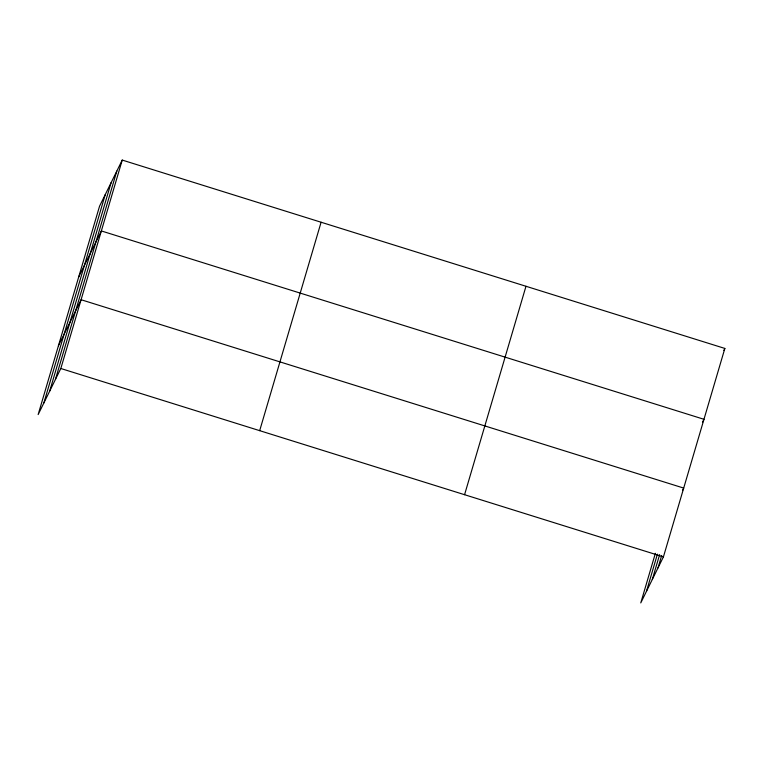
<?xml version="1.0" encoding="UTF-8"?>
<svg xmlns="http://www.w3.org/2000/svg" width="763" height="763" viewBox="0 0 763 763"><rect width="100%" height="100%" fill="white"/><g stroke="black" fill="none" stroke-linecap="round" stroke-linejoin="round"><path stroke-width="1.14" d="M43.844 402.998L105.265 194.575M49.7 391.085L111.121 182.653M55.394 379.516L116.815 171.093M122.233 160.077L99.572 206.134L38.15 414.567L60.821 368.5L122.233 160.077L724.85 348.433L663.428 556.866L640.767 602.923L655.379 553.309M259.678 430.656L321.099 222.233M464.572 494.701L525.984 286.278M646.452 591.363L657.42 554.148M652.317 579.441L659.623 554.634M658.011 567.882L661.664 555.474M78.684 277.007L101.355 230.941L703.963 419.297L702.485 422.301M58.417 345.782L81.088 299.725L683.696 488.082L682.713 490.084M723.868 350.436L724.85 348.433M60.821 368.5L663.428 556.866"/></g></svg>
